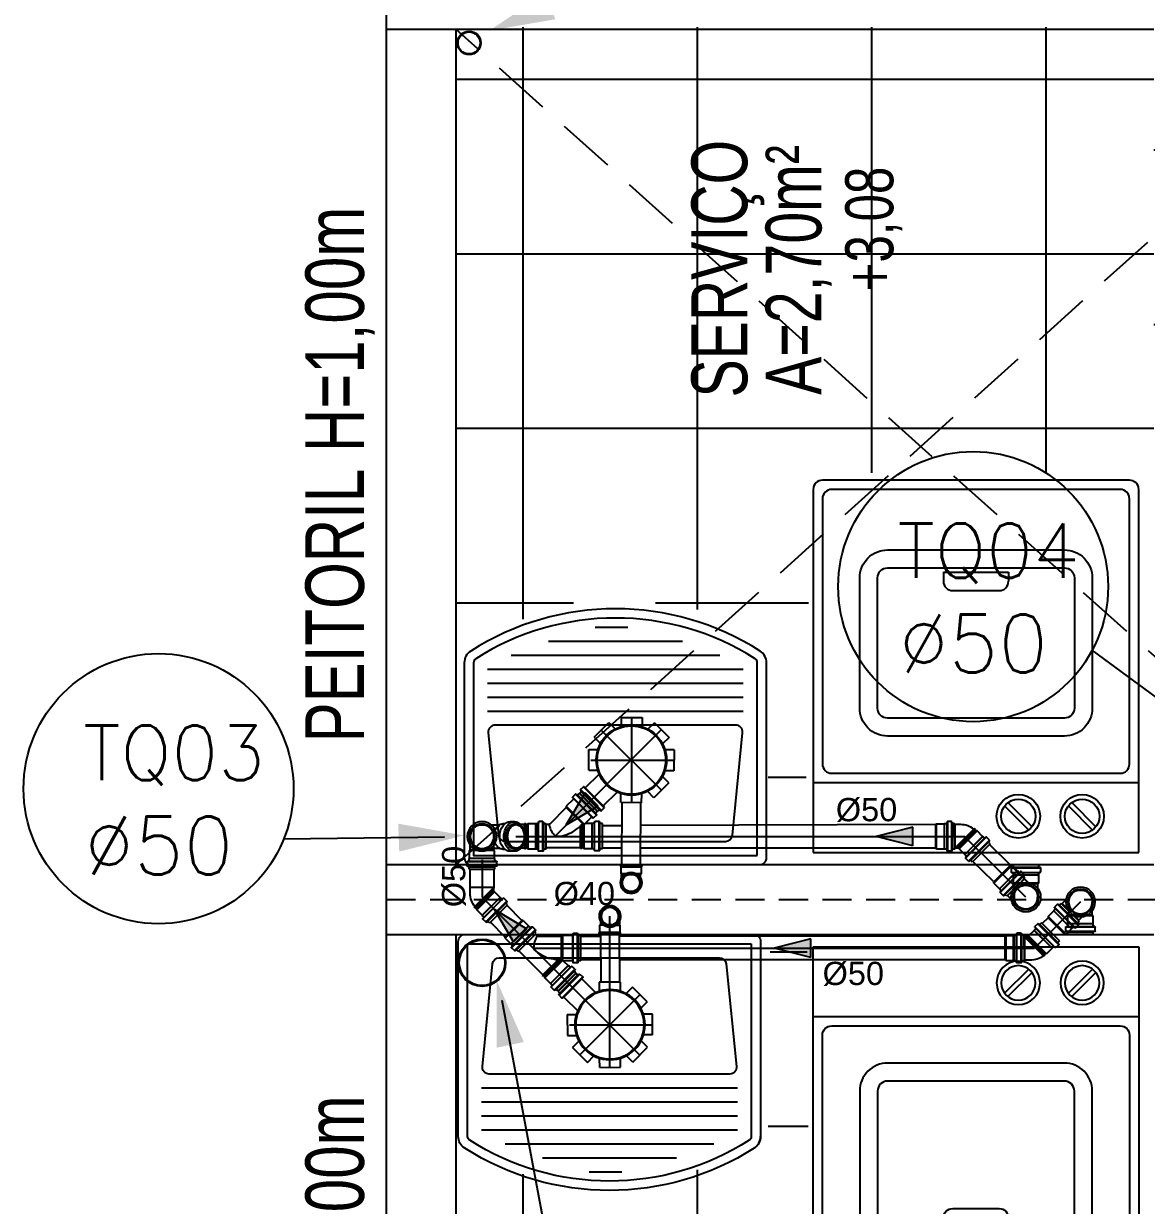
# Model space of a CAD drawing. Header units: millimetres. Extents: x 2502 to 4311, y 2007 to 3121.
# Drawn here: x 2668.1 to 2764.6, y 2596.7 to 2698.2 of the extents above; entities that cross this region are included whole.
import ezdxf
from ezdxf.enums import TextEntityAlignment as Align

# ---------------------------------------------------------------- set-up
doc = ezdxf.new("R2010")
doc.units = ezdxf.units.MM
doc.header["$LTSCALE"] = 20
doc.header["$MEASUREMENT"] = 0
doc.linetypes.add('DASHED2', pattern=[0.375, 0.25, -0.125])
doc.linetypes.add('HIDDEN2', pattern=[0.1875, 0.125, -0.0625])
for name, color, linetype in [('A-PEN-08', 8, 'CONTINUOUS'), ('A-PEN-C', 4, 'CONTINUOUS'), ('AF', 5, 'CONTINUOUS'), ('E-txt-g', 3, 'CONTINUOUS'), ('Esgoto', 5, 'CONTINUOUS'), ('MOVEIS', 7, 'CONTINUOUS'), ('Texto-Tubos', 7, 'CONTINUOUS'), ('TigreCad', 3, 'CONTINUOUS'), ('Tinterno', 9, 'CONTINUOUS')]:
    doc.layers.add(name, color=color, linetype=linetype)
doc.layers.add('E-Txt-W', color=7, linetype='CONTINUOUS', lineweight=20)
doc.styles.add('F2', font='swisscl.ttf')
doc.styles.add('REG60', font='romans.shx', dxfattribs={"width": 0.8, "height": 0.15})
doc.styles.add('REG80', font='romans.shx', dxfattribs={"width": 0.8, "height": 0.2})
doc.styles.add('ROMANS', font='romans', dxfattribs={"height": 0.1})
doc.styles.add('TCTUBOS-TXT', font='arial.ttf')
pattern_1 = [(180, (35591.009, -15231.545), (-7e-15, -15), []), (270, (35591.009, -15231.545), (15, -7e-15), [])]
pattern_2 = [(180, (35623.756, -12147.627), (-7e-15, -15), []), (270, (35623.756, -12147.627), (15, -7e-15), [])]

# ---------------------------------------------------------------- blocks, each defined once
blk = doc.blocks.new('MAQ_LAV')
at = {"layer": 'MOVEIS', "color": 8}
for p, q in [((0.7, 0), (0, 0)), ((0, 0), (0, -0.78)), ((0.7, -0.78), (0.7, 0)), ((0.1512, -0.1), (0.0994, -0.0481)), ((0.2884, -0.1), (0.2365, -0.0481)), ((0.1441, -0.107), (0.0923, -0.0552)), ((0.2813, -0.107), (0.2294, -0.0552)), ((0.7, -0.15), (0, -0.15)), ((0.66, -0.17), (0.04, -0.17)), ((0.02, -0.19), (0.02, -0.76)), ((0.68, -0.76), (0.68, -0.19)), ((0.28, -0.6026), (0.28, -0.5826)), ((0.4, -0.5626), (0.3, -0.5626)), ((0.42, -0.6026), (0.42, -0.5826)), ((0.42, -0.6026), (0.28, -0.6026)), ((0.04, -0.78), (0.66, -0.78)), ((0.02, -0.8), (0.68, -0.8))]:
    blk.add_line(p, q, dxfattribs=at)
for points in [[(0.16, -0.65, -0.414214), (0.1, -0.59), (0.1, -0.31, -0.414214), (0.16, -0.25), (0.54, -0.25, -0.414214), (0.6, -0.31), (0.6, -0.59, -0.414214), (0.54, -0.65)], [(0.16, -0.6115, -0.414214), (0.1385, -0.59), (0.1385, -0.31, -0.414214), (0.16, -0.2885), (0.54, -0.2885, -0.414214), (0.5615, -0.31), (0.5615, -0.59, -0.414214), (0.54, -0.6115)]]:
    blk.add_lwpolyline(points, format="xyb", close=True, dxfattribs=at)
for centre, radius in [((0.1217, -0.0776), 0.0468), ((0.1217, -0.0776), 0.037), ((0.2589, -0.0776), 0.0468), ((0.2589, -0.0776), 0.037)]:
    blk.add_circle(centre, radius, dxfattribs=at)
for centre, start, end in [((0.04, -0.19), 90, 180), ((0.66, -0.19), 0, 90), ((0.3, -0.5826), 90, 180), ((0.4, -0.5826), 360, 90), ((0.04, -0.76), 180, 270), ((0.66, -0.76), 270, 0), ((0.02, -0.78), 180, 270), ((0.68, -0.78), 270, 0)]:
    blk.add_arc(centre, 0.02, start, end, dxfattribs=at)
blk = doc.blocks.new('TXT-AMB75')
at = {"layer": 'E-txt-g', "style": 'REG80', "width": 0.8, "flags": 8}
blk.add_attdef('TXT', text='', height=0.2, dxfattribs=at).set_placement((0.0055, 0.2964), align=Align.CENTER)
at = {"layer": 'E-Txt-W', "style": 'REG60', "width": 0.8, "flags": 8}
blk.add_attdef('TXT', text='', height=0.15, dxfattribs=at).set_placement((0.0055, 0.0271), align=Align.CENTER)
blk = doc.blocks.new('j9n50d')
at = {"layer": 'TigreCad'}
for p, q in [((30.3, 27.2), (28.5, 25.4)), ((30.3, -27.1), (30.3, 27.2)), ((47.1, 27.2), (30.3, 27.2)), ((47.3, 27.4), (47.1, 27.2)), ((47.1, -27.1), (47.1, 27.2)), ((51.9, 27.4), (47.3, 27.4)), ((53.2, 30.9), (52.9, 28.3)), ((53.4, 30.8), (53.4, -30.8)), ((62.9, 31.8), (54.2, 31.8)), ((62.9, 30.8), (62.9, -30.8)), ((63.9, 31.1), (64.7, 28.1)), ((70, 27.4), (65.6, 27.4)), ((70, 27.4), (70, -27.4)), ((28.5, 25.4), (0, 25.4)), ((28.5, -25.3), (0, -25.3)), ((30.3, -27.1), (28.5, -25.3)), ((47.1, -27.1), (30.3, -27.1)), ((47.3, -27.4), (47.1, -27.1)), ((51.9, -27.4), (47.3, -27.4)), ((53.2, -30.9), (52.9, -28.3)), ((62.9, -31.8), (54.2, -31.8)), ((63.9, -31.1), (64.7, -28.1)), ((70, -27.4), (65.6, -27.4))]:
    blk.add_line(p, q, dxfattribs=at)
for centre, radius, start, end in [((51.9, 28.4), 1, 270, 355), ((54.2, 30.8), 1, 90, 175), ((62.9, 30.8), 1, 15, 90), ((65.6, 28.4), 1, 195, 270), ((0, 0), 25.4, 90, 270), ((51.9, -28.4), 1, 5, 90), ((54.2, -30.8), 1, 185, 270), ((62.9, -30.8), 1, 270, 345), ((65.6, -28.4), 1, 90, 165)]:
    blk.add_arc(centre, radius, start, end, dxfattribs=at)
at = {"layer": 'Tinterno'}
for p, q in [((47.3, -27.4), (47.3, 27.4)), ((52.9, 27.4), (52.9, -27.4)), ((64.9, 27.4), (64.9, -27.4)), ((28.5, -25.3), (28.5, 25.4))]:
    blk.add_line(p, q, dxfattribs=at)
blk = doc.blocks.new('j9n50s')
at = {"layer": 'TigreCad'}
for p, q in [((19.2, 25.4), (30.3, 25.4)), ((19.2, -25.4), (30.3, -25.4))]:
    blk.add_line(p, q, dxfattribs=at)
for radius in [31.8, 27.4]:
    blk.add_circle((0, 0), radius, dxfattribs=at)
at = {"layer": 'Tinterno'}
for p, q in [((30.3, 25.4), (30.3, 9.7)), ((30.3, -9.7), (30.3, -25.4))]:
    blk.add_line(p, q, dxfattribs=at)
blk.add_circle((0, 0), 25.6, dxfattribs=at)
blk = doc.blocks.new('11030602p')
at = {"layer": 'TigreCad'}
for p, q in [((0, 27.3), (4.4, 27.3)), ((0, -27.3), (0, 27.3)), ((6.1, 31.1), (5.3, 28.1)), ((7.1, 31.8), (15.8, 31.8)), ((7.1, -30.8), (7.1, 30.8)), ((15.8, -30.8), (15.8, 30.8)), ((16.8, 30.9), (17.1, 28.3)), ((18.1, 27.3), (22.7, 27.3)), ((22.7, 27.3), (23, 27.1)), ((39.7, 27.1), (23, 27.1)), ((39.7, 27.1), (41.5, 25.3)), ((41.5, -25.4), (41.5, 25.3)), ((39.7, -27.1), (41.5, -25.4)), ((0, -27.3), (4.4, -27.3)), ((6.1, -31.1), (5.3, -28.1)), ((7.1, -31.8), (15.8, -31.8)), ((16.8, -30.9), (17.1, -28.3)), ((18.1, -27.3), (22.7, -27.3)), ((22.7, -27.3), (23, -27.1)), ((39.7, -27.1), (23, -27.1))]:
    blk.add_line(p, q, dxfattribs=at)
for centre, start, end in [((4.4, 28.4), 270, 345), ((7.1, 30.8), 90, 165), ((15.8, 30.8), 5, 90), ((18.1, 28.4), 185, 270), ((4.4, -28.3), 15, 90), ((7.1, -30.8), 195, 270), ((15.8, -30.8), 270, 355), ((18.1, -28.3), 90, 175)]:
    blk.add_arc(centre, 1, start, end, dxfattribs=at)
at = {"layer": 'Tinterno'}
for p, q in [((5.1, -27.3), (5.1, 27.3)), ((17.1, -27.3), (17.1, 27.3)), ((22.7, 27.3), (22.7, -27.3)), ((23, -27.1), (23, 27.1)), ((39.7, 27.1), (39.7, -27.1))]:
    blk.add_line(p, q, dxfattribs=at)
blk = doc.blocks.new('j4n50p')
at = {"layer": 'TigreCad'}
for p, q in [((3.3, 25.3), (3.4, 26.8)), ((6.3, 26.8), (3.4, 26.8)), ((3.4, 26.8), (3.4, -29.6)), ((6.5, 25.3), (6.3, 26.8)), ((6.3, 26.8), (6.3, -26.7)), ((10.9, 27.1), (9.1, 25.3)), ((27.7, 27.1), (10.9, 27.1)), ((10.9, 27.1), (10.9, -27.2)), ((27.9, 27.3), (27.7, 27.1)), ((32.5, 27.3), (27.9, 27.3)), ((33.8, 30.9), (33.5, 28.3)), ((34, 30.8), (34, -30.8)), ((43.5, 31.8), (34.8, 31.8)), ((43.5, 30.8), (43.5, -30.8)), ((44.5, 31.1), (45.3, 28.1)), ((50.6, 27.3), (46.2, 27.3)), ((50.6, 27.3), (50.6, -27.4)), ((-23.7, 12.2), (-32.5, 3.4)), ((9.1, 25.3), (6.5, 25.3)), ((3.4, -29.6), (3.3, -32.4)), ((6.3, -26.7), (3.4, -29.6)), ((9.1, -26.8), (3.4, -32.5)), ((6.3, -26.7), (6.5, -29.4)), ((10.9, -27.2), (10.5, -26.8)), ((27.7, -27.2), (10.9, -27.2)), ((27.9, -27.4), (27.7, -27.2)), ((32.5, -27.4), (27.9, -27.4)), ((33.8, -30.9), (33.5, -28.3)), ((43.5, -31.8), (34.8, -31.8)), ((44.5, -31.1), (45.3, -28.1)), ((50.6, -27.4), (46.2, -27.4))]:
    blk.add_line(p, q, dxfattribs=at)
for centre, radius, start, end in [((32.5, 28.3), 1, 270, 355), ((34.8, 30.8), 1, 90, 175), ((43.5, 30.8), 1, 15, 90), ((46.2, 28.3), 1, 195, 270), ((9.5, -21.6), 47.3, 97.6023, 134.5558), ((9.8, -27.5), 1, 45, 135), ((32.5, -28.4), 1, 5, 90), ((34.8, -30.8), 1, 185, 270), ((43.5, -30.8), 1, 270, 345), ((46.2, -28.4), 1, 90, 165)]:
    blk.add_arc(centre, radius, start, end, dxfattribs=at)
at = {"layer": 'Tinterno'}
for p, q in [((27.7, 27.1), (27.7, -27.2)), ((27.9, 27.3), (27.9, -27.4)), ((33.5, 27.3), (33.5, -27.4)), ((45.5, 27.3), (45.5, -27.4)), ((3.4, -32.5), (-32.5, 3.4)), ((3.3, 25.3), (3.3, -32.4)), ((6.5, 25.3), (6.5, -29.4)), ((9.1, 25.3), (9.1, -26.8))]:
    blk.add_line(p, q, dxfattribs=at)
blk = doc.blocks.new('26276942p')
at = {"layer": 'TigreCad'}
for p, q in [((55.7, 25.3), (55.8, 26.8)), ((58.7, 26.8), (55.8, 26.8)), ((58.9, 25.3), (58.7, 26.8)), ((63.3, 27.1), (61.5, 25.3)), ((63.3, -26.1), (63.3, 27.1)), ((80.1, 27.1), (63.3, 27.1)), ((80.3, 27.3), (80.1, 27.1)), ((80.3, -27.4), (80.3, 27.3)), ((84.9, 27.3), (80.3, 27.3)), ((86.2, 30.9), (85.9, 28.3)), ((86.4, 30.8), (86.4, -30.8)), ((95.9, 31.8), (87.2, 31.8)), ((95.9, 30.8), (95.9, -30.8)), ((96.9, 31.1), (97.7, 28.1)), ((103, 27.3), (98.6, 27.3)), ((103, 27.3), (103, -27.4)), ((55.7, 25.3), (-17.5, 25.3)), ((55.7, 25.3), (55.7, -22.7)), ((58.9, 25.3), (58.9, -25.3)), ((61.5, 25.3), (58.9, 25.3)), ((-11.1, -25.3), (-17.5, -25.3)), ((58.9, -25.3), (55.7, -22.7)), ((25.5, -61.4), (-10.1, -25.8)), ((25.5, -64.2), (63.5, -26.3)), ((82.9, -39.3), (39.3, -82.9)), ((88.6, -49.9), (49.9, -88.6)), ((79.4, -40.7), (67.5, -28.9)), ((80.1, -27.1), (68.2, -27.1)), ((80.3, -27.4), (80.1, -27.1)), ((84.9, -27.4), (80.3, -27.4)), ((82.8, -39.1), (80.7, -40.8)), ((90.3, -45.3), (84.1, -39.1)), ((86.2, -30.9), (85.9, -28.3)), ((95.9, -31.8), (87.2, -31.8)), ((90.5, -46.5), (88.9, -49.2)), ((92.2, -53.5), (89.1, -50.4)), ((96.9, -31.1), (97.7, -28.1)), ((103, -27.4), (98.6, -27.4)), ((25.5, -64.2), (25.5, -61.4)), ((40.7, -79.4), (25.5, -64.2)), ((92.2, -53.5), (53.5, -92.2)), ((39.1, -82.8), (40.8, -80.7)), ((45.3, -90.3), (39.1, -84.1)), ((46.5, -90.5), (49.2, -88.9)), ((53.5, -92.2), (50.4, -89.1))]:
    blk.add_line(p, q, dxfattribs=at)
for points in [[(0.6, -1.3, -0.153495), (4.7, 0.2, -0.085604), (21.8, -2.1, -0.043194), (39.4, -9.3, -0.022416), (55.7, -20.8, -0.009739)], [(-11.3, -25.3, -0.086386), (-9.5, -16.9, -0.063763), (-4.1, -7.1, -0.026182), (0.6, -1.3, -0.049941)], [(58.9, -23.3, -0.003371), (61.2, -25.2, -0.009739), (67.2, -28.1, -0.042942)]]:
    blk.add_lwpolyline(points, format="xyb", dxfattribs=at)
for centre, radius, start, end in [((84.9, 28.3), 1, 270, 355), ((87.2, 30.8), 1, 90, 175), ((95.9, 30.8), 1, 15, 90), ((98.6, 28.3), 1, 195, 270), ((-11.1, -26.8), 1.5, 45, 90), ((68.2, -28.1), 1, 90, 225), ((80.1, -40), 1, 225, 310), ((83.4, -39.8), 1, 45, 130), ((84.9, -28.4), 1, 5, 90), ((87.2, -30.8), 1, 185, 270), ((89.8, -49.7), 1, 150, 225), ((89.6, -46), 1, 330, 45), ((95.9, -30.8), 1, 270, 345), ((98.6, -28.4), 1, 90, 165), ((39.8, -83.4), 1, 140, 225), ((40, -80.1), 1, 320, 45), ((46, -89.6), 1, 225, 300), ((49.7, -89.8), 1, 45, 120)]:
    blk.add_arc(centre, radius, start, end, dxfattribs=at)
at = {"layer": 'Tinterno'}
for p, q in [((55.8, 26.8), (55.8, -22.8)), ((58.7, 26.8), (58.7, -25.2)), ((80.1, -27.1), (80.1, 27.1)), ((85.9, 27.3), (85.9, -27.4)), ((97.9, 27.3), (97.9, -27.4)), ((-17.5, 25.3), (-17.5, -25.3)), ((61.5, -25.3), (61.5, 25.3)), ((61.6, -25.4), (25.5, -61.4)), ((80, -41.4), (41.4, -80)), ((89.6, -46), (46, -89.6))]:
    blk.add_line(p, q, dxfattribs=at)
blk = doc.blocks.new('27150012p')
at = {"layer": 'TigreCad'}
for p, q in [((-80.6, 48.8), (-48.8, 80.6)), ((-48.8, 80.6), (-35.1, 66.9)), ((-22.5, 91.5), (-22.5, 72.1)), ((-22.5, 91.5), (22.5, 91.5)), ((22.5, 91.5), (22.5, 72.1)), ((48.8, 80.6), (35.1, 66.9)), ((48.8, 80.6), (80.6, 48.8)), ((-80.6, 48.8), (-66.9, 35.1)), ((80.6, 48.8), (66.9, 35.1)), ((111.4, 27.4), (70.4, 27.4)), ((112.7, 30.9), (112.4, 28.3)), ((122.4, 31.8), (113.7, 31.8)), ((113.7, 30.8), (113.7, -30.8)), ((122.4, 30.8), (122.4, -30.8)), ((123.4, 31.1), (124.2, 28.1)), ((129.5, 27.4), (125.1, 27.4)), ((129.5, 27.4), (129.5, -27.4)), ((-91.5, -22.5), (-91.5, 22.5)), ((-91.5, 22.5), (-72.1, 22.5)), ((-91.5, -22.5), (-72.1, -22.5)), ((-80.6, -48.8), (-66.9, -35.1)), ((-48.8, -80.6), (-80.6, -48.8)), ((80.6, -48.8), (48.8, -80.6)), ((80.6, -48.8), (66.9, -35.1)), ((111.4, -27.4), (70.4, -27.4)), ((112.7, -30.9), (112.4, -28.3)), ((122.4, -31.8), (113.7, -31.8)), ((123.4, -31.1), (124.2, -28.1)), ((129.5, -27.4), (125.1, -27.4)), ((-48.8, -80.6), (-35.1, -66.9)), ((-22.5, -91.5), (-22.5, -72.1)), ((22.5, -91.5), (22.5, -72.1)), ((48.8, -80.6), (35.1, -66.9)), ((22.5, -91.5), (-22.5, -91.5))]:
    blk.add_line(p, q, dxfattribs=at)
blk.add_circle((0, 0), 75.5, dxfattribs=at)
for centre, start, end in [((111.4, 28.4), 270, 355), ((113.7, 30.8), 90, 175), ((122.4, 30.8), 15, 90), ((125.1, 28.4), 195, 270), ((111.4, -28.4), 5, 90), ((113.7, -30.8), 185, 270), ((122.4, -30.8), 270, 345), ((125.1, -28.4), 90, 165)]:
    blk.add_arc(centre, 1, start, end, dxfattribs=at)
at = {"layer": 'Tinterno'}
for p, q in [((112.4, 27.4), (112.4, -27.4)), ((124.4, 27.4), (124.4, -27.4))]:
    blk.add_line(p, q, dxfattribs=at)
blk.add_circle((0, 0), 73.5, dxfattribs=at)
blk = doc.blocks.new('26276942s')
at = {"layer": 'TigreCad'}
for p, q in [((44.9, 27.4), (49.2, 27.4)), ((69.5, 31.8), (60.6, 31.8)), ((19.2, 25.4), (37.7, 25.4)), ((19.2, -25.3), (37.7, -25.3)), ((49.2, -27.3), (44.9, -27.3)), ((69.5, -31.8), (60.6, -31.8))]:
    blk.add_line(p, q, dxfattribs=at)
for points in [[(44.9, 27.4, 0.133256), (37.8, 25.4, 0.106756), (31.2, 19.3, 0.049959), (28.4, 14.4, 0.071352)], [(60.6, 31.8, 0.133256), (52.4, 29.6, 0.106756), (44.7, 22.5, 0.082828), (39.9, 12.6, 0.071352), (38.1, 0, 0.071352), (39.9, -12.6, 0.082828), (44.7, -22.5, 0.106756), (52.4, -29.6, 0.133256), (60.6, -31.8, 0.133256)], [(90.9, 9.7, 0.0169), (90.2, 12.6, 0.082828), (85.4, 22.5, 0.106756), (77.7, 29.6, 0.133256), (69.5, 31.8, 0.133256), (61.3, 29.6, 0.106756), (53.6, 22.5, 0.082828), (48.8, 12.6, 0.071352), (47, 0, 0.071352), (48.8, -12.6, 0.082828), (53.6, -22.5, 0.106756), (61.3, -29.6, 0.133256), (69.5, -31.8, 0.133256)], [(28.4, -14.4, 0.049959), (31.2, -19.3, 0.106756), (37.8, -25.4, 0.133256), (44.9, -27.3, 0.133256)], [(69.5, -31.8, 0.133256), (77.7, -29.6, 0.106756), (85.4, -22.5, 0.082828), (90.2, -12.6, 0.0169), (90.9, -9.7, 0.071352)], [(70.4, -27.3, 0.022101), (71.6, -27.3, 0.106756)]]:
    blk.add_lwpolyline(points, format="xyb", dxfattribs=at)
blk.add_lwpolyline([(72.8, -27.3, 0.133256), (79.9, -25.4, 0.106756), (86.5, -19.3, 0.082828), (90.6, -10.8, 0.071352), (92.2, 0, 0.071352), (90.6, 10.8, 0.082828), (86.5, 19.3, 0.106756), (79.9, 25.4, 0.133256), (72.8, 27.4, 0.133256), (65.8, 25.4, 0.106756), (59.2, 19.3, 0.082828), (55, 10.8, 0.071352), (53.5, 0, 0.071352), (55, -10.8, 0.082828), (59.2, -19.3, 0.106756), (65.8, -25.4, 0.133256)], format="xyb", close=True, dxfattribs=at)
for radius in [31.8, 25.6]:
    blk.add_circle((0, 0), radius, dxfattribs=at)
at = {"layer": 'Tinterno'}
blk.add_lwpolyline([(71.6, 27.3, 0.022101), (70.4, 27.4, 0.133256), (63.4, 25.4, 0.106756), (56.7, 19.3, 0.082828), (52.6, 10.8, 0.071352), (51, 0, 0.071352), (52.6, -10.8, 0.082828), (56.7, -19.3, 0.106756), (63.4, -25.4, 0.133256), (70.4, -27.3, 0.133256)], format="xyb", dxfattribs=at)
blk.add_lwpolyline([(72.8, -25.5, 0.133256), (79.4, -23.8, 0.106756), (85.6, -18.1, 0.082828), (89.4, -10.1, 0.071352), (90.9, 0, 0.071352), (89.4, 10.1, 0.082828), (85.6, 18.1, 0.106756), (79.4, 23.8, 0.133256), (72.8, 25.6, 0.133256), (66.3, 23.8, 0.106756), (60.1, 18.1, 0.082828), (56.2, 10.1, 0.071352), (54.8, 0, 0.071352), (56.2, -10.1, 0.082828), (60.1, -18.1, 0.106756), (66.3, -23.8, 0.133256)], format="xyb", close=True, dxfattribs=at)
blk.add_circle((0, 0), 27.3, dxfattribs=at)
blk = doc.blocks.new('j9n40d')
at = {"layer": 'TigreCad'}
for p, q in [((0, 20.6), (9.8, 20.6)), ((9.8, 20.6), (17.8, 20.6)), ((19, 21.8), (17.8, 20.6)), ((34, 21.8), (19, 21.8)), ((19, -21.8), (19, 21.8)), ((35, 22.8), (34, 21.8)), ((35, 22.8), (35, -22.8)), ((39, 22.8), (35, 22.8)), ((39, 22.8), (39, -22.8)), ((0, -20.6), (9.8, -20.6)), ((9.8, -20.6), (17.8, -20.6)), ((19, -21.8), (17.8, -20.6)), ((34, -21.8), (19, -21.8)), ((35, -22.8), (34, -21.8)), ((39, -22.8), (35, -22.8))]:
    blk.add_line(p, q, dxfattribs=at)
for radius, start, end in [(22.8, 64.6232, 295.3768), (20.6, 90, 270)]:
    blk.add_arc((0, 0), radius, start, end, dxfattribs=at)
at = {"layer": 'Tinterno'}
for p, q in [((17.8, 20.6), (17.8, -20.6)), ((34, 21.8), (34, -21.8))]:
    blk.add_line(p, q, dxfattribs=at)
blk.add_arc((0, 0), 21.8, 70.9009, 289.0991, dxfattribs=at)
blk = doc.blocks.new('j9n40s')
at = {"layer": 'TigreCad'}
for p, q in [((9.8, 20.6), (17.8, 20.6)), ((19, 21.8), (17.8, 20.6)), ((17.8, 20.6), (17.8, 14.3)), ((19, 12.6), (19, 21.8)), ((34, 21.8), (19, 21.8)), ((35, 22.8), (34, 21.8)), ((39, 22.8), (35, 22.8)), ((35, 22.8), (35, -22.8)), ((39, 22.8), (39, -22.8)), ((9.8, -20.6), (17.8, -20.6)), ((17.8, -20.6), (17.8, -14.3)), ((19, -21.8), (17.8, -20.6)), ((19, -12.6), (19, -21.8)), ((34, -21.8), (19, -21.8)), ((35, -22.8), (34, -21.8)), ((39, -22.8), (35, -22.8))]:
    blk.add_line(p, q, dxfattribs=at)
for radius in [22.8, 20]:
    blk.add_circle((0, 0), radius, dxfattribs=at)
at = {"layer": 'Tinterno'}
blk.add_line((34, 21.8), (34, -21.8), dxfattribs=at)
blk.add_circle((0, 0), 18.8, dxfattribs=at)
blk = doc.blocks.new('j4n50d')
at = {"layer": 'TigreCad'}
for p, q in [((17.8, 25.4), (18, 26.9)), ((20.9, 26.9), (18, 26.9)), ((18, -26.8), (18, 26.9)), ((21, 25.4), (20.9, 26.9)), ((20.9, -26.8), (20.9, 26.9)), ((25.4, 27.2), (23.6, 25.4)), ((25.4, -27.1), (25.4, 27.2)), ((42.2, 27.2), (25.4, 27.2)), ((42.4, 27.4), (42.2, 27.2)), ((42.2, -27.1), (42.2, 27.2)), ((47.1, 27.4), (42.4, 27.4)), ((48.3, 30.9), (48.1, 28.3)), ((48.6, 30.8), (48.6, -30.8)), ((58.1, 31.8), (49.3, 31.8)), ((58.1, 30.8), (58.1, -30.8)), ((59.1, 31.1), (59.8, 28.1)), ((65.2, 27.4), (60.8, 27.4)), ((65.2, 27.4), (65.2, -27.3)), ((17.8, 25.4), (0, 25.4)), ((23.6, 25.4), (21, 25.4)), ((17.8, -25.3), (0, -25.3)), ((17.8, -25.3), (18, -26.8)), ((21, -25.3), (20.9, -26.8)), ((23.6, -25.3), (21, -25.3)), ((25.4, -27.1), (23.6, -25.3)), ((20.9, -26.8), (18, -26.8)), ((42.2, -27.1), (25.4, -27.1)), ((42.4, -27.3), (42.2, -27.1)), ((47.1, -27.3), (42.4, -27.3)), ((48.3, -30.9), (48.1, -28.3)), ((58.1, -31.8), (49.3, -31.8)), ((59.1, -31.1), (59.8, -28.1)), ((65.2, -27.3), (60.8, -27.3))]:
    blk.add_line(p, q, dxfattribs=at)
blk.add_lwpolyline([(0, 25.4, 0.133256), (-6.5, 23.6, 0.106756), (-12.7, 17.9, 0.082828), (-16.5, 10, 0.071352), (-17.9, 0, 0.071352), (-16.5, -10, 0.082828), (-12.7, -17.9, 0.106756), (-6.5, -23.6, 0.133256), (0, -25.3, 0.133256)], format="xyb", dxfattribs=at)
for centre, start, end in [((47.1, 28.4), 270, 355), ((49.3, 30.8), 90, 175), ((58.1, 30.8), 15, 90), ((60.8, 28.4), 195, 270), ((47.1, -28.3), 5, 90), ((49.3, -30.8), 185, 270), ((58.1, -30.8), 270, 345), ((60.8, -28.3), 90, 165)]:
    blk.add_arc(centre, 1, start, end, dxfattribs=at)
at = {"layer": 'Tinterno'}
for p, q in [((42.4, -27.3), (42.4, 27.4)), ((48, 27.4), (48, -27.3)), ((60, 27.4), (60, -27.3)), ((17.8, -25.3), (17.8, 25.4)), ((21, -25.3), (21, 25.4)), ((23.6, -25.3), (23.6, 25.4))]:
    blk.add_line(p, q, dxfattribs=at)
blk = doc.blocks.new('11030602d')
at = {"layer": 'TigreCad'}
blk.add_circle((0, 0), 25.3, dxfattribs=at)
at = {"layer": 'Tinterno'}
blk.add_circle((0, 0), 23.7, dxfattribs=at)
blk = doc.blocks.new('11031030d')
at = {"layer": 'TigreCad'}
blk.add_circle((0, 0), 50.8, dxfattribs=at)
at = {"layer": 'Tinterno'}
blk.add_circle((0, 0), 49, dxfattribs=at)

msp = doc.modelspace()

# ---------------------------------------------------------------- hatches: boundary and pattern name
at = {"layer": 'A-PEN-08'}
h = msp.add_hatch(dxfattribs=at)
h.set_pattern_fill('ANSI37,_O', color=256, scale=120, angle=135)
h.set_pattern_definition(pattern_1)
h.paths.add_polyline_path([(2705.28, 2645.19), (2716.97, 2648.99), (2721.09, 2648.66), (2724.02, 2648.23), (2727.71, 2647.58), (2731.83, 2644.86), (2732.28, 2625.95), (2735.28, 2625.95), (2735.73, 2659.62), (2765.28, 2659.62), (2765.28, 2697.95), (2705.28, 2697.95)])
edge = h.paths.add_edge_path(flags=16)
edge.add_line((2744.94, 2686.09), (2744.94, 2664.57))
edge = h.paths.add_edge_path(flags=16)
edge.add_arc((2744.94, 2668.55), 2.26, 90, 450)
edge = h.paths.add_edge_path(flags=16)
edge.add_line((2748.91, 2668.55), (2740.96, 2668.55))
h.paths.add_polyline_path([(2733.35, 2665.13), (2733.35, 2689.24), (2723.82, 2689.24), (2723.82, 2665.13)], flags=24)
h.paths.add_polyline_path([(2739, 2662.84), (2739, 2691.31), (2730.43, 2691.31), (2730.43, 2662.84)], flags=24)
h.paths.add_polyline_path([(2744.85, 2674.01), (2744.85, 2690.13), (2737.48, 2690.13), (2737.48, 2674.01)], flags=24)
h = msp.add_hatch(dxfattribs=at)
h.set_pattern_fill('ANSI37,_O', color=256, scale=120, angle=135)
h.set_pattern_definition(pattern_1)
h.paths.add_polyline_path([(2705.28, 2645.19), (2716.97, 2648.99), (2721.09, 2648.66), (2724.02, 2648.23), (2727.71, 2647.58), (2731.83, 2644.86), (2732.28, 2625.95), (2735.28, 2625.95), (2735.73, 2659.62), (2765.28, 2659.62), (2765.28, 2697.95), (2705.28, 2697.95)])
edge = h.paths.add_edge_path(flags=16)
edge.add_line((2744.94, 2686.09), (2744.94, 2664.57))
edge = h.paths.add_edge_path(flags=16)
edge.add_arc((2744.94, 2668.55), 2.26, 90, 450)
edge = h.paths.add_edge_path(flags=16)
edge.add_line((2748.91, 2668.55), (2740.96, 2668.55))
h.paths.add_polyline_path([(2733.35, 2665.13), (2733.35, 2689.24), (2723.82, 2689.24), (2723.82, 2665.13)], flags=24)
h.paths.add_polyline_path([(2739, 2662.84), (2739, 2691.31), (2730.43, 2691.31), (2730.43, 2662.84)], flags=24)
h.paths.add_polyline_path([(2744.85, 2674.01), (2744.85, 2690.13), (2737.48, 2690.13), (2737.48, 2674.01)], flags=24)
h = msp.add_hatch(dxfattribs=at)
h.set_pattern_fill('ANSI37,_O', color=256, scale=120, angle=135)
h.set_pattern_definition(pattern_2)
h.paths.add_polyline_path([(2771.28, 2649.95), (2772.1, 2652.4), (2794.99, 2653.27), (2796.15, 2645.95), (2839.78, 2645.95), (2840.94, 2653.41), (2872.01, 2653.89), (2871.05, 2625.95), (2879.2, 2625.95), (2879.2, 2673.95), (2895.2, 2673.95), (2895.2, 2697.04), (2817.28, 2697.75), (2771.28, 2697.75), (2771.28, 2693.95), (2765.28, 2693.95), (2765.28, 2661.95), (2771.28, 2661.95)])
edge = h.paths.add_edge_path(flags=16)
edge.add_arc((2776.77, 2662.73), 2.37, 98.3326, 171.6674)
edge.add_line((2774.42, 2663.08), (2774.43, 2651.07))
edge.add_arc((2776.77, 2651.39), 2.36, 188.0319, 261.6009)
edge.add_line((2776.42, 2649.06), (2780.21, 2649.06))
edge.add_arc((2779.87, 2651.42), 2.38, 278.2585, 351.3882)
edge.add_line((2782.22, 2651.06), (2782.21, 2663.08))
edge.add_arc((2779.87, 2662.73), 2.37, 368.3326, 441.6674)
edge.add_line((2780.21, 2665.08), (2776.42, 2665.08))
edge = h.paths.add_edge_path(flags=16)
edge.add_arc((2776.94, 2683.09), 2.37, 98.3326, 171.6674)
edge.add_line((2774.6, 2683.43), (2774.61, 2671.42))
edge.add_arc((2776.94, 2671.75), 2.36, 188.0319, 261.6009)
edge.add_line((2776.6, 2669.42), (2780.39, 2669.42))
edge.add_arc((2780.04, 2671.78), 2.38, 278.2585, 351.3882)
edge.add_line((2782.4, 2671.42), (2782.39, 2683.43))
edge.add_arc((2780.04, 2683.09), 2.37, 368.3326, 441.6674)
edge.add_line((2780.39, 2685.43), (2776.6, 2685.43))
h.paths.add_polyline_path([(2771.28, 2693.95), (2803.28, 2693.95), (2803.28, 2692.75), (2771.28, 2692.75)], flags=16)
edge = h.paths.add_edge_path(flags=16)
edge.add_line((2833.9, 2669.9), (2833.9, 2648.37))
edge = h.paths.add_edge_path(flags=16)
edge.add_arc((2833.9, 2652.35), 2.26, 90, 450)
edge = h.paths.add_edge_path(flags=16)
edge.add_line((2837.88, 2652.35), (2829.92, 2652.35))
h.paths.add_polyline_path([(2820.61, 2648.97), (2820.61, 2673), (2813.12, 2673), (2813.12, 2648.97)], flags=24)
h.paths.add_polyline_path([(2827.96, 2646.64), (2827.96, 2675.12), (2819.4, 2675.12), (2819.4, 2646.64)], flags=24)
h.paths.add_polyline_path([(2773.35, 2685.98), (2763.43, 2685.98), (2763.43, 2675.86), (2773.35, 2675.86)], flags=9)
h.paths.add_polyline_path([(2833.81, 2657.81), (2833.81, 2673.94), (2826.44, 2673.94), (2826.44, 2657.81)], flags=24)
h = msp.add_hatch(dxfattribs=at)
h.set_pattern_fill('ANSI37,_O', color=256, scale=120, angle=135)
h.set_pattern_definition(pattern_2)
h.paths.add_polyline_path([(2771.28, 2649.95), (2772.1, 2652.4), (2794.99, 2653.27), (2796.15, 2645.95), (2839.78, 2645.95), (2840.94, 2653.41), (2872.01, 2653.89), (2871.05, 2625.95), (2879.2, 2625.95), (2879.2, 2673.95), (2895.2, 2673.95), (2895.2, 2697.04), (2817.28, 2697.75), (2771.28, 2697.75), (2771.28, 2693.95), (2765.28, 2693.95), (2765.28, 2661.95), (2771.28, 2661.95)])
edge = h.paths.add_edge_path(flags=16)
edge.add_arc((2776.77, 2662.73), 2.37, 98.3326, 171.6674)
edge.add_line((2774.42, 2663.08), (2774.43, 2651.07))
edge.add_arc((2776.77, 2651.39), 2.36, 188.0319, 261.6009)
edge.add_line((2776.42, 2649.06), (2780.21, 2649.06))
edge.add_arc((2779.87, 2651.42), 2.38, 278.2585, 351.3882)
edge.add_line((2782.22, 2651.06), (2782.21, 2663.08))
edge.add_arc((2779.87, 2662.73), 2.37, 368.3326, 441.6674)
edge.add_line((2780.21, 2665.08), (2776.42, 2665.08))
edge = h.paths.add_edge_path(flags=16)
edge.add_arc((2776.94, 2683.09), 2.37, 98.3326, 171.6674)
edge.add_line((2774.6, 2683.43), (2774.61, 2671.42))
edge.add_arc((2776.94, 2671.75), 2.36, 188.0319, 261.6009)
edge.add_line((2776.6, 2669.42), (2780.39, 2669.42))
edge.add_arc((2780.04, 2671.78), 2.38, 278.2585, 351.3882)
edge.add_line((2782.4, 2671.42), (2782.39, 2683.43))
edge.add_arc((2780.04, 2683.09), 2.37, 368.3326, 441.6674)
edge.add_line((2780.39, 2685.43), (2776.6, 2685.43))
h.paths.add_polyline_path([(2771.28, 2693.95), (2803.28, 2693.95), (2803.28, 2692.75), (2771.28, 2692.75)], flags=16)
edge = h.paths.add_edge_path(flags=16)
edge.add_line((2833.9, 2669.9), (2833.9, 2648.37))
edge = h.paths.add_edge_path(flags=16)
edge.add_arc((2833.9, 2652.35), 2.26, 90, 450)
edge = h.paths.add_edge_path(flags=16)
edge.add_line((2837.88, 2652.35), (2829.92, 2652.35))
h.paths.add_polyline_path([(2820.61, 2648.97), (2820.61, 2673), (2813.12, 2673), (2813.12, 2648.97)], flags=24)
h.paths.add_polyline_path([(2827.96, 2646.64), (2827.96, 2675.12), (2819.4, 2675.12), (2819.4, 2646.64)], flags=24)
h.paths.add_polyline_path([(2773.35, 2685.98), (2763.43, 2685.98), (2763.43, 2675.86), (2773.35, 2675.86)], flags=9)
h.paths.add_polyline_path([(2833.81, 2657.81), (2833.81, 2673.94), (2826.44, 2673.94), (2826.44, 2657.81)], flags=24)
h = msp.add_hatch(dxfattribs=at)
h.set_pattern_fill('ANSI37,_O', color=256, scale=120, angle=135)
h.set_pattern_definition(pattern_1)
h.paths.add_polyline_path([(2705.28, 2547.95), (2705.28, 2600.93), (2718.64, 2597.22), (2732.09, 2601.79), (2732.28, 2619.95), (2735.45, 2619.95), (2735.62, 2585.92), (2765.28, 2586.44), (2765.28, 2547.95)])
edge = h.paths.add_edge_path(flags=16)
edge.add_line((2744.94, 2578.44), (2744.94, 2556.92))
edge = h.paths.add_edge_path(flags=16)
edge.add_arc((2744.94, 2560.9), 2.26, 90, 450)
edge = h.paths.add_edge_path(flags=16)
edge.add_line((2748.91, 2560.9), (2740.96, 2560.9))
h.paths.add_polyline_path([(2733.35, 2557.48), (2733.35, 2581.59), (2723.82, 2581.59), (2723.82, 2557.48)], flags=24)
h.paths.add_polyline_path([(2739, 2555.19), (2739, 2583.66), (2730.43, 2583.66), (2730.43, 2555.19)], flags=24)
h.paths.add_polyline_path([(2744.85, 2566.36), (2744.85, 2582.48), (2737.48, 2582.48), (2737.48, 2566.36)], flags=24)
h = msp.add_hatch(dxfattribs=at)
h.set_pattern_fill('ANSI37,_O', color=256, scale=120, angle=135)
h.set_pattern_definition(pattern_1)
h.paths.add_polyline_path([(2705.28, 2547.95), (2705.28, 2600.93), (2718.64, 2597.22), (2732.09, 2601.79), (2732.28, 2619.95), (2735.45, 2619.95), (2735.62, 2585.92), (2765.28, 2586.44), (2765.28, 2547.95)])
edge = h.paths.add_edge_path(flags=16)
edge.add_line((2744.94, 2578.44), (2744.94, 2556.92))
edge = h.paths.add_edge_path(flags=16)
edge.add_arc((2744.94, 2560.9), 2.26, 90, 450)
edge = h.paths.add_edge_path(flags=16)
edge.add_line((2748.91, 2560.9), (2740.96, 2560.9))
h.paths.add_polyline_path([(2733.35, 2557.48), (2733.35, 2581.59), (2723.82, 2581.59), (2723.82, 2557.48)], flags=24)
h.paths.add_polyline_path([(2739, 2555.19), (2739, 2583.66), (2730.43, 2583.66), (2730.43, 2555.19)], flags=24)
h.paths.add_polyline_path([(2744.85, 2566.36), (2744.85, 2582.48), (2737.48, 2582.48), (2737.48, 2566.36)], flags=24)
at = {"layer": 'AF'}
h = msp.add_hatch(color=256, dxfattribs=at)
h.paths.add_polyline_path([(2714.69, 2629.33), (2716.92, 2631.55), (2716.35, 2632.12)])
h.paths.add_polyline_path([(2714.69, 2629.33), (2717.48, 2630.99), (2716.92, 2631.55)])
h = msp.add_hatch(color=256, dxfattribs=at)
h.paths.add_polyline_path([(2714.69, 2629.33), (2716.92, 2631.55), (2716.35, 2632.12)])
h.paths.add_polyline_path([(2714.69, 2629.33), (2717.48, 2630.99), (2716.92, 2631.55)])
h = msp.add_hatch(color=256, dxfattribs=at)
h.paths.add_polyline_path([(2741.39, 2628.38), (2744.53, 2628.38), (2744.53, 2629.18)])
h.paths.add_polyline_path([(2741.39, 2628.38), (2744.53, 2627.58), (2744.53, 2628.38)])
h = msp.add_hatch(color=256, dxfattribs=at)
h.paths.add_polyline_path([(2741.39, 2628.38), (2744.53, 2628.38), (2744.53, 2629.18)])
h.paths.add_polyline_path([(2741.39, 2628.38), (2744.53, 2627.58), (2744.53, 2628.38)])
h = msp.add_hatch(color=256, dxfattribs=at)
h.paths.add_polyline_path([(2708.55, 2622.09), (2710.77, 2619.87), (2711.33, 2620.43)])
h.paths.add_polyline_path([(2708.55, 2622.09), (2710.21, 2619.31), (2710.77, 2619.87)])
h = msp.add_hatch(color=256, dxfattribs=at)
h.paths.add_polyline_path([(2708.55, 2622.09), (2710.77, 2619.87), (2711.33, 2620.43)])
h.paths.add_polyline_path([(2708.55, 2622.09), (2710.21, 2619.31), (2710.77, 2619.87)])
h = msp.add_hatch(color=256, dxfattribs=at)
h.paths.add_polyline_path([(2732.62, 2618.78), (2735.76, 2618.78), (2735.76, 2619.58)])
h.paths.add_polyline_path([(2732.62, 2618.78), (2735.76, 2617.98), (2735.76, 2618.78)])
h = msp.add_hatch(color=256, dxfattribs=at)
h.paths.add_polyline_path([(2732.62, 2618.78), (2735.76, 2618.78), (2735.76, 2619.58)])
h.paths.add_polyline_path([(2732.62, 2618.78), (2735.76, 2617.98), (2735.76, 2618.78)])

# ---------------------------------------------------------------- linework, layer by layer
at = {"layer": 'A-PEN-08', "linetype": 'Continuous', "ltscale": 0.35}
for p, q in [((2699.28, 2697.75), (2699.28, 2703.75)), ((2699.28, 2697.75), (2699.28, 2703.75)), ((2765.28, 2697.75), (2699.28, 2697.75)), ((2699.28, 2625.95), (2699.28, 2697.75)), ((2765.28, 2697.75), (2699.28, 2697.75)), ((2699.28, 2625.95), (2699.28, 2697.75)), ((2705.28, 2625.95), (2705.28, 2697.75)), ((2705.28, 2625.95), (2705.28, 2697.75)), ((2699.28, 2619.95), (2699.28, 2625.95)), ((2699.28, 2625.95), (2765.28, 2625.95)), ((2699.28, 2619.95), (2699.28, 2625.95)), ((2699.28, 2625.95), (2765.28, 2625.95)), ((2705.28, 2625.95), (2765.28, 2625.95)), ((2705.28, 2625.95), (2765.28, 2625.95)), ((2699.28, 2619.95), (2765.28, 2619.95)), ((2699.28, 2547.95), (2699.28, 2619.95)), ((2699.28, 2619.95), (2765.28, 2619.95)), ((2699.28, 2547.95), (2699.28, 2619.95)), ((2705.28, 2547.95), (2705.28, 2619.95)), ((2705.28, 2547.95), (2705.28, 2619.95))]:
    msp.add_line(p, q, dxfattribs=at)
at = {"layer": 'A-PEN-08', "linetype": 'DASHED2'}
for p, q in [((2705.28, 2625.95), (2785.28, 2697.95)), ((2705.28, 2625.95), (2785.28, 2697.95)), ((2785.28, 2625.95), (2705.28, 2697.75)), ((2785.28, 2625.95), (2705.28, 2697.75))]:
    msp.add_line(p, q, dxfattribs=at)
at = {"layer": 'A-PEN-08'}
for p, q in [((2717.23, 2646.35), (2720.02, 2646.35)), ((2717.23, 2646.35), (2720.02, 2646.35)), ((2713.2, 2645.15), (2724.72, 2645.15)), ((2713.2, 2645.15), (2724.72, 2645.15)), ((2709.99, 2643.95), (2727.93, 2643.95)), ((2709.99, 2643.95), (2727.93, 2643.95)), ((2707.96, 2642.75), (2729.96, 2642.75)), ((2707.96, 2642.75), (2729.96, 2642.75)), ((2707.96, 2641.55), (2729.96, 2641.55)), ((2707.96, 2641.55), (2729.96, 2641.55)), ((2707.96, 2640.35), (2729.96, 2640.35)), ((2707.96, 2640.35), (2729.96, 2640.35)), ((2707.96, 2639.15), (2729.96, 2639.15)), ((2707.96, 2639.15), (2729.96, 2639.15)), ((2707.45, 2606.75), (2729.45, 2606.75)), ((2707.45, 2606.75), (2729.45, 2606.75)), ((2707.45, 2605.55), (2729.45, 2605.55)), ((2707.45, 2605.55), (2729.45, 2605.55)), ((2707.45, 2604.35), (2729.45, 2604.35)), ((2707.45, 2604.35), (2729.45, 2604.35)), ((2707.45, 2603.15), (2729.45, 2603.15)), ((2707.45, 2603.15), (2729.45, 2603.15)), ((2709.48, 2601.95), (2727.42, 2601.95)), ((2709.48, 2601.95), (2727.42, 2601.95)), ((2712.69, 2600.75), (2724.21, 2600.75)), ((2712.69, 2600.75), (2724.21, 2600.75)), ((2716.71, 2599.55), (2719.51, 2599.55)), ((2716.71, 2599.55), (2719.51, 2599.55))]:
    msp.add_line(p, q, dxfattribs=at)
at = {"layer": 'A-PEN-08', "linetype": 'HIDDEN2'}
msp.add_line((2699.28, 2622.95), (2925.28, 2622.95), dxfattribs=at)
msp.add_line((2699.28, 2622.95), (2925.28, 2622.95), dxfattribs=at)
at = {"layer": 'A-PEN-08'}
for points in [[(2731.36, 2625.95, 0.414214), (2731.96, 2626.55), (2731.96, 2643.3, 0.256007), (2731.41, 2644.31, 0.29213), (2706.52, 2644.31, 0.256007), (2705.96, 2643.3), (2705.96, 2626.55, 0.414214), (2706.56, 2625.95)], [(2731.36, 2625.95, 0.414214), (2731.96, 2626.55), (2731.96, 2643.3, 0.256007), (2731.41, 2644.31, 0.29213), (2706.52, 2644.31, 0.256007), (2705.96, 2643.3), (2705.96, 2626.55, 0.414214), (2706.56, 2625.95)], [(2731.16, 2626.75), (2731.16, 2643.3, 0.256036), (2730.98, 2643.64, 0.292132), (2706.95, 2643.64, 0.256036), (2706.76, 2643.3), (2706.76, 2626.75)], [(2731.16, 2626.75), (2731.16, 2643.3, 0.256036), (2730.98, 2643.64, 0.292132), (2706.95, 2643.64, 0.256036), (2706.76, 2643.3), (2706.76, 2626.75)], [(2708.62, 2637.95, 0.443716), (2708.03, 2637.29), (2708.91, 2628.49, 0.385314), (2709.5, 2627.95), (2728.42, 2627.95, 0.385314), (2729.02, 2628.49), (2729.9, 2637.29, 0.443716), (2729.3, 2637.95)], [(2708.62, 2637.95, 0.443716), (2708.03, 2637.29), (2708.91, 2628.49, 0.385314), (2709.5, 2627.95), (2728.42, 2627.95, 0.385314), (2729.02, 2628.49), (2729.9, 2637.29, 0.443716), (2729.3, 2637.95)], [(2730.85, 2619.95, -0.414214), (2731.45, 2619.35), (2731.45, 2602.59, -0.256007), (2730.9, 2601.58, -0.29213), (2706, 2601.58, -0.256007), (2705.45, 2602.59), (2705.45, 2619.35, -0.414214), (2706.05, 2619.95)], [(2730.85, 2619.95, -0.414214), (2731.45, 2619.35), (2731.45, 2602.59, -0.256007), (2730.9, 2601.58, -0.29213), (2706, 2601.58, -0.256007), (2705.45, 2602.59), (2705.45, 2619.35, -0.414214), (2706.05, 2619.95)], [(2730.65, 2619.15), (2730.65, 2602.59, -0.256036), (2730.47, 2602.26, -0.292132), (2706.43, 2602.26, -0.256036), (2706.25, 2602.59), (2706.25, 2619.15)], [(2730.65, 2619.15), (2730.65, 2602.59, -0.256036), (2730.47, 2602.26, -0.292132), (2706.43, 2602.26, -0.256036), (2706.25, 2602.59), (2706.25, 2619.15)], [(2708.11, 2607.95, -0.443716), (2707.52, 2608.61), (2708.4, 2617.41, -0.385314), (2708.99, 2617.95), (2727.91, 2617.95, -0.385314), (2728.5, 2617.41), (2729.38, 2608.61, -0.443716), (2728.79, 2607.95)], [(2708.11, 2607.95, -0.443716), (2707.52, 2608.61), (2708.4, 2617.41, -0.385314), (2708.99, 2617.95), (2727.91, 2617.95, -0.385314), (2728.5, 2617.41), (2729.38, 2608.61, -0.443716), (2728.79, 2607.95)]]:
    msp.add_lwpolyline(points, format="xyb", close=True, dxfattribs=at)
for centre, start, end in [((2730.76, 2643.3), 0, 57.4389), ((2730.76, 2643.3), 0, 57.4389), ((2730.25, 2602.59), 302.5611, 0), ((2730.25, 2602.59), 302.5611, 0)]:
    msp.add_arc(centre, 1.2, start, end, dxfattribs=at)
at = {"layer": 'A-PEN-C'}
for p, q in [((2779.98, 2629.61), (2759.97, 2644.4)), ((2779.98, 2629.61), (2759.97, 2644.4)), ((2704.25, 2628.32), (2690.44, 2628.15)), ((2704.25, 2628.32), (2690.44, 2628.15)), ((2709.19, 2614.31), (2713.13, 2593.3)), ((2709.19, 2614.31), (2713.13, 2593.3))]:
    msp.add_line(p, q, dxfattribs=at)
for centre in [(2749.73, 2649.85), (2749.73, 2649.85), (2679.67, 2632.48), (2679.67, 2632.48)]:
    msp.add_circle(centre, 11.61, dxfattribs=at)
for points in [[(2708.12, 2697.64), (2712.91, 2700.85), (2713.8, 2698.62)], [(2708.12, 2697.64), (2712.91, 2700.85), (2713.8, 2698.62)], [(2705.96, 2628.46), (2700.37, 2627.07), (2700.29, 2629.47)], [(2705.96, 2628.46), (2700.37, 2627.07), (2700.29, 2629.47)], [(2708.76, 2615.97), (2711.09, 2610.7), (2708.74, 2610.21)], [(2708.76, 2615.97), (2711.09, 2610.7), (2708.74, 2610.21)]]:
    msp.add_solid(points, dxfattribs=at)
at = {"layer": 'AF'}
for p, q in [((2716.35, 2632.12), (2714.69, 2629.33)), ((2716.35, 2632.12), (2714.69, 2629.33)), ((2717.48, 2630.99), (2716.35, 2632.12)), ((2717.48, 2630.99), (2716.35, 2632.12)), ((2717.48, 2630.99), (2714.69, 2629.33)), ((2717.48, 2630.99), (2714.69, 2629.33)), ((2744.53, 2629.18), (2741.39, 2628.38)), ((2744.53, 2629.18), (2741.39, 2628.38)), ((2744.53, 2627.58), (2744.53, 2629.18)), ((2744.53, 2627.58), (2744.53, 2629.18)), ((2744.53, 2627.58), (2741.39, 2628.38)), ((2744.53, 2627.58), (2741.39, 2628.38)), ((2710.21, 2619.31), (2708.55, 2622.09)), ((2711.33, 2620.43), (2708.55, 2622.09)), ((2710.21, 2619.31), (2708.55, 2622.09)), ((2711.33, 2620.43), (2708.55, 2622.09)), ((2710.21, 2619.31), (2711.34, 2620.44)), ((2710.21, 2619.31), (2711.34, 2620.44)), ((2735.76, 2619.58), (2732.62, 2618.78)), ((2735.76, 2619.58), (2732.62, 2618.78)), ((2735.76, 2617.98), (2735.76, 2619.58)), ((2735.76, 2617.98), (2735.76, 2619.58)), ((2735.76, 2617.98), (2732.62, 2618.78)), ((2735.76, 2617.98), (2732.62, 2618.78))]:
    msp.add_line(p, q, dxfattribs=at)
at = {"layer": 'Esgoto', "linetype": 'Continuous'}
for p, q in [((2720.34, 2638.6), (2720.34, 2631.28)), ((2720.34, 2638.6), (2720.34, 2631.28)), ((2713.74, 2628.38), (2722.91, 2637.54)), ((2713.74, 2628.38), (2722.91, 2637.54)), ((2722.92, 2632.35), (2717.75, 2637.52)), ((2722.92, 2632.35), (2717.75, 2637.52)), ((2716.86, 2634.94), (2723.92, 2634.94)), ((2716.86, 2634.94), (2723.92, 2634.94)), ((2707.49, 2623.15), (2715.86, 2614.78)), ((2707.49, 2623.15), (2715.86, 2614.78)), ((2758.96, 2622.75), (2755, 2618.78)), ((2758.96, 2622.75), (2755, 2618.78)), ((2718.49, 2608.53), (2718.49, 2615.85)), ((2718.49, 2608.53), (2718.49, 2615.85)), ((2715.86, 2614.78), (2721.06, 2609.58)), ((2715.86, 2614.78), (2721.06, 2609.58)), ((2721.08, 2614.78), (2715.9, 2609.6)), ((2721.08, 2614.78), (2715.9, 2609.6)), ((2715.01, 2612.19), (2722.07, 2612.19)), ((2715.01, 2612.19), (2722.07, 2612.19))]:
    msp.add_line(p, q, dxfattribs=at)
at = {"layer": 'Esgoto'}
for p, q in [((2710.41, 2628.38), (2748.99, 2628.38)), ((2710.41, 2628.38), (2748.99, 2628.38)), ((2754.26, 2623.15), (2748.99, 2628.38)), ((2754.26, 2623.15), (2748.99, 2628.38)), ((2707.49, 2626.37), (2707.49, 2623.15)), ((2707.49, 2626.37), (2707.49, 2623.15)), ((2718.49, 2615.85), (2718.49, 2621.51)), ((2718.49, 2615.85), (2718.49, 2621.51)), ((2711.86, 2618.78), (2755, 2618.78)), ((2711.86, 2618.78), (2755, 2618.78))]:
    msp.add_line(p, q, dxfattribs=at)
at = {"layer": 'TigreCad'}
for p, q in [((2719.51, 2625.95), (2719.54, 2631.28)), ((2719.51, 2625.95), (2719.54, 2631.28)), ((2721.11, 2625.95), (2721.14, 2631.27)), ((2721.11, 2625.95), (2721.14, 2631.27)), ((2719.53, 2629.3), (2717.84, 2629.3)), ((2719.53, 2629.3), (2717.84, 2629.3)), ((2746.5, 2629.39), (2721.13, 2629.31)), ((2746.5, 2629.39), (2721.13, 2629.31)), ((2719.52, 2627.36), (2717.84, 2627.36)), ((2719.52, 2627.36), (2717.84, 2627.36)), ((2746.5, 2627.36), (2721.12, 2627.36)), ((2746.5, 2627.36), (2721.12, 2627.36)), ((2754.78, 2624.09), (2751.14, 2627.68)), ((2754.78, 2624.09), (2751.14, 2627.68)), ((2751.47, 2624.5), (2749.71, 2626.23)), ((2751.47, 2624.5), (2749.71, 2626.23)), ((2706.48, 2623.97), (2706.48, 2625.57)), ((2706.48, 2623.97), (2706.48, 2625.57)), ((2708.51, 2625.57), (2708.51, 2623.97)), ((2708.51, 2625.57), (2708.51, 2623.97)), ((2710.92, 2621.16), (2709.64, 2622.43)), ((2710.92, 2621.16), (2709.64, 2622.43)), ((2709.48, 2619.72), (2708.21, 2621)), ((2709.48, 2619.72), (2708.21, 2621)), ((2756.17, 2621.39), (2755.67, 2620.89)), ((2756.17, 2621.39), (2755.67, 2620.89)), ((2717.69, 2619.94), (2717.71, 2615.84)), ((2717.69, 2619.94), (2717.71, 2615.84)), ((2719.29, 2619.95), (2719.31, 2615.85)), ((2719.29, 2619.95), (2719.31, 2615.85)), ((2717.69, 2619.78), (2715.99, 2619.78)), ((2717.69, 2619.78), (2715.99, 2619.78)), ((2752.47, 2619.79), (2719.29, 2619.78)), ((2752.47, 2619.79), (2719.29, 2619.78)), ((2717.7, 2617.76), (2715.99, 2617.76)), ((2717.7, 2617.76), (2715.99, 2617.76)), ((2752.47, 2617.76), (2719.3, 2617.76)), ((2752.47, 2617.76), (2719.3, 2617.76))]:
    msp.add_line(p, q, dxfattribs=at)

# ---------------------------------------------------------------- block references
at = {"layer": 'A-PEN-08'}
ref = msp.add_blockref('TXT-AMB75', (2738.95, 2677.12), dxfattribs=dict(at, xscale=-29.16, yscale=29.16, zscale=29.16, rotation=90))
ref.add_attrib('TXT', 'SERVIÇO', dxfattribs={"layer": 'E-txt-g', "color": 2, "height": 4.8, "rotation": 90, "style": 'F2'}).set_placement((2730.3, 2677.18), align=Align.CENTER)
ref.add_attrib('TXT', 'A=2,70m²', dxfattribs={"layer": 'E-Txt-W', "height": 4.8, "rotation": 90, "style": 'F2'}).set_placement((2736.68, 2677.07), align=Align.CENTER)
ref = msp.add_blockref('TXT-AMB75', (2738.95, 2677.12), dxfattribs=dict(at, xscale=-29.16, yscale=29.16, zscale=29.16, rotation=90))
ref.add_attrib('TXT', 'SERVIÇO', dxfattribs={"layer": 'E-txt-g', "color": 2, "height": 4.8, "rotation": 90, "style": 'F2'}).set_placement((2730.3, 2677.18), align=Align.CENTER)
ref.add_attrib('TXT', 'A=2,70m²', dxfattribs={"layer": 'E-Txt-W', "height": 4.8, "rotation": 90, "style": 'F2'}).set_placement((2736.68, 2677.07), align=Align.CENTER)
at = {"layer": 'A-PEN-08', "xscale": 40, "yscale": 40, "zscale": 40, "rotation": 180}
msp.add_blockref('MAQ_LAV', (2763.97, 2627), dxfattribs=at)
msp.add_blockref('MAQ_LAV', (2763.97, 2627), dxfattribs=at)
at = {"layer": 'A-PEN-08', "xscale": -40, "yscale": 40, "zscale": 40}
msp.add_blockref('MAQ_LAV', (2763.97, 2618.89), dxfattribs=at)
msp.add_blockref('MAQ_LAV', (2763.97, 2618.89), dxfattribs=at)
at = {"layer": 'Esgoto', "xscale": 0.04, "yscale": 0.04, "zscale": 0.04}
for name, p in [('11030602d', (2706.38, 2696.59)), ('11030602d', (2706.38, 2696.59)), ('11031030d', (2707.49, 2617.52)), ('11031030d', (2707.49, 2617.52))]:
    msp.add_blockref(name, p, dxfattribs=at)
at = {"layer": 'Esgoto', "yscale": 0.04, "zscale": 0.04}
for p, xscale, rotation in [((2748.16, 2628.38), 0.04, 180), ((2748.16, 2628.38), 0.04, 180), ((2753.4, 2624), 0.04, 134.9999999998816), ((2753.4, 2624), 0.04, 134.9999999998816), ((2758.07, 2621.85), -0.04000000000000003, 45.00000000011839), ((2758.07, 2621.85), -0.04000000000000003, 45.00000000011839), ((2711.38, 2619.26), -0.04, 315.0000000000531), ((2711.38, 2619.26), -0.04, 315.0000000000531), ((2754.13, 2618.78), -0.04000000000000006, 0.01284980456415674), ((2754.13, 2618.78), -0.04000000000000006, 0.01284980456415674)]:
    msp.add_blockref('11030602p', p, dxfattribs=dict(at, xscale=xscale, rotation=rotation))
at = {"layer": 'TigreCad', "yscale": 0.04, "zscale": 0.04}
for name, p, xscale, rotation in [('27150012p', (2720.34, 2634.94), 0.04, 224.6738646925002), ('27150012p', (2720.34, 2634.94), 0.04, 224.6738646925002), ('26276942p', (2713.72, 2628.4), -0.04, 180), ('26276942p', (2713.72, 2628.4), -0.04, 180), ('j4n50p', (2748.99, 2628.38), 0.04, 315.2326583760877), ('j4n50p', (2748.99, 2628.38), 0.04, 315.2326583760877), ('26276942s', (2707.49, 2628.37), -0.04, 180), ('26276942s', (2707.49, 2628.37), -0.04, 180), ('j9n50d', (2707.49, 2628.37), -0.04, 90), ('j9n50d', (2707.49, 2628.37), -0.04, 90), ('j4n50d', (2710.41, 2628.38), -0.04, 180), ('j4n50d', (2710.41, 2628.38), -0.04, 180), ('j9n40d', (2720.31, 2624.39), 0.04, 90), ('j9n40d', (2720.31, 2624.39), 0.04, 90), ('j9n40s', (2720.31, 2624.39), 0.04, 90), ('j9n40s', (2720.31, 2624.39), 0.04, 90), ('j9n50d', (2754.26, 2623.15), 0.04, 90), ('j9n50d', (2754.26, 2623.15), 0.04, 90), ('j4n50p', (2707.49, 2623.15), -0.04000000000000003, 134.9999999999999), ('j4n50p', (2707.49, 2623.15), -0.04000000000000003, 134.9999999999999), ('j9n50s', (2754.26, 2623.15), 0.04, 134.9999999999269), ('j9n50s', (2754.26, 2623.15), 0.04, 134.9999999999269), ('j9n50s', (2758.96, 2622.75), -0.04, 45.00000000007314), ('j9n50s', (2758.96, 2622.75), -0.04, 45.00000000007314), ('j9n50d', (2758.96, 2622.75), -0.04, 90), ('j9n50d', (2758.96, 2622.75), -0.04, 90), ('26276942p', (2711.87, 2618.77), -0.04000000000000003, 134.9999999999999), ('26276942p', (2711.87, 2618.77), -0.04000000000000003, 134.9999999999999), ('j9n40d', (2718.49, 2621.51), -0.04, 90), ('j9n40d', (2718.49, 2621.51), -0.04, 90), ('j9n40s', (2718.49, 2621.51), -0.04, 90), ('j9n40s', (2718.49, 2621.51), -0.04, 90), ('j4n50p', (2754.96, 2618.74), -0.04, 225.0000000000711), ('j4n50p', (2754.96, 2618.74), -0.04, 225.0000000000711), ('27150012p', (2718.49, 2612.19), -0.03999999999999999, 315.3261353079225), ('27150012p', (2718.49, 2612.19), -0.03999999999999999, 315.3261353079225)]:
    msp.add_blockref(name, p, dxfattribs=dict(at, xscale=xscale, rotation=rotation))

# ---------------------------------------------------------------- texts
at = {"layer": 'A-PEN-08', "linetype": 'Continuous', "style": 'F2'}
for s, height, p in [('+3,08', 4.127, (2738.73, 2675.24)), ('+3,08', 4.127, (2738.73, 2675.24)), ('PEITORIL H=1,00m', 5.0355, (2692.3, 2636.46)), ('PEITORIL H=1,00m', 5.0355, (2692.3, 2636.46)), ('PEITORIL H=1,00m', 5.0355, (2692.3, 2560.07)), ('PEITORIL H=1,00m', 5.0355, (2692.3, 2560.07))]:
    msp.add_text(s, height=height, rotation=90, dxfattribs=at).set_placement(p, align=Align.TOP_LEFT)
at = {"layer": 'A-PEN-C', "style": 'ROMANS'}
for s, height, p in [('TQ04', 4.68, (2751.05, 2650.6)), ('TQ04', 4.68, (2751.05, 2650.6)), ('%%C50', 4.987, (2749.75, 2642.47)), ('%%C50', 4.987, (2749.75, 2642.47)), ('TQ03', 4.68, (2681, 2633.22)), ('TQ03', 4.68, (2681, 2633.22)), ('%%C50', 4.987, (2679.7, 2625.09)), ('%%C50', 4.987, (2679.7, 2625.09))]:
    msp.add_text(s, height=height, dxfattribs=at).set_placement(p, align=Align.CENTER)
at = {"layer": 'Texto-Tubos', "style": 'TCTUBOS-TXT'}
for s, p in [('%%C50', (2740.56, 2629.68)), ('%%C50', (2740.56, 2629.68)), ('%%C40', (2716.29, 2622.47)), ('%%C40', (2716.29, 2622.47))]:
    msp.add_text(s, height=2, dxfattribs=at).set_placement(p, align=Align.CENTER)
for rotation, p in [(90, (2706.05, 2624.93)), (90, (2706.05, 2624.93)), (0.0128, (2739.42, 2615.6)), (0.0128, (2739.42, 2615.6))]:
    msp.add_text('%%C50', height=2, rotation=rotation, dxfattribs=at).set_placement(p, align=Align.CENTER)

doc.saveas('drawing.dxf')
